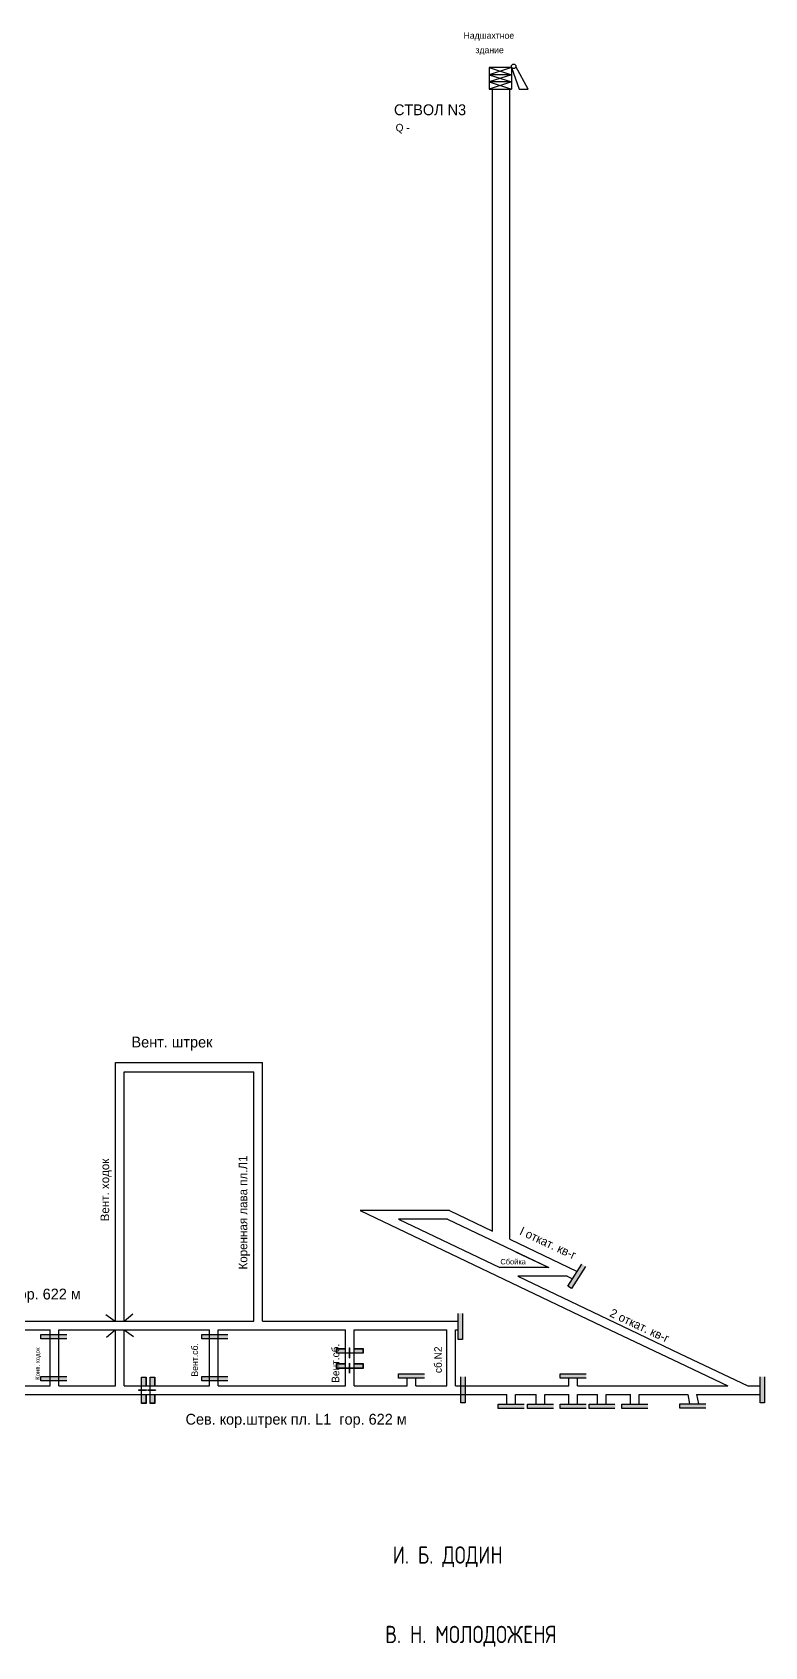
# Model space of a CAD drawing. Header units: millimetres. Extents: x -1214 to 290, y -473 to 386.
# Drawn here: x -49 to 290, y -424 to 322 of the extents above; entities that cross this region are included whole.
import ezdxf

# ---------------------------------------------------------------- set-up
doc = ezdxf.new("R2010")
doc.units = ezdxf.units.MM
doc.layers.add('Двери', color=7, linetype='Continuous')
doc.layers.add('Перемычки', color=7, linetype='Continuous')
doc.styles.add('ESKD', font='Eskdwin')

msp = doc.modelspace()

# ---------------------------------------------------------------- hatches: boundary and pattern name
h = msp.add_hatch(color=256)
h.paths.add_polyline_path([(98, -288.46), (98.15, -288.46), (98.15, -286.07), (98, -286.07)])
h.paths.add_polyline_path([(98, -290.75), (98.15, -290.75), (98.15, -288.56), (98, -288.56)])
h = msp.add_hatch(color=256)
h.paths.add_polyline_path([(98, -295.47), (98.15, -295.47), (98.15, -293.09), (98, -293.09)])
h.paths.add_polyline_path([(98, -297.77), (98.15, -297.77), (98.15, -295.57), (98, -295.57)])
at = {"layer": 'Двери'}
h = msp.add_hatch(color=256, dxfattribs=at)
h.paths.add_polyline_path([(96.14, -286.36), (92.04, -286.36), (92.04, -288.56), (96.14, -288.56), (96.14, -288.46), (92.14, -288.46), (92.14, -286.46), (96.14, -286.46)])
h.paths.add_polyline_path([(100.14, -288.46), (96.14, -288.46), (96.14, -288.56), (100.14, -288.56)])
h.paths.add_polyline_path([(104.24, -286.36), (100.14, -286.36), (100.14, -286.46), (104.14, -286.46), (104.14, -288.46), (100.14, -288.46), (100.14, -288.56), (104.24, -288.56)])
h = msp.add_hatch(color=3, dxfattribs=at)
h.paths.add_polyline_path([(92.14, -286.46), (92.14, -288.46), (96.14, -288.46), (96.14, -286.46)])
h.paths.add_polyline_path([(104.14, -288.46), (104.14, -286.46), (100.14, -286.46), (100.14, -288.46)])
h = msp.add_hatch(color=256, dxfattribs=at)
h.paths.add_polyline_path([(96.14, -293.37), (92.04, -293.37), (92.04, -295.57), (96.14, -295.57), (96.14, -295.47), (92.14, -295.47), (92.14, -293.47), (96.14, -293.47)])
h.paths.add_polyline_path([(100.14, -295.47), (96.14, -295.47), (96.14, -295.57), (100.14, -295.57)])
h.paths.add_polyline_path([(104.24, -293.37), (100.14, -293.37), (100.14, -293.47), (104.14, -293.47), (104.14, -295.47), (100.14, -295.47), (100.14, -295.57), (104.24, -295.57)])
h = msp.add_hatch(color=3, dxfattribs=at)
h.paths.add_polyline_path([(92.14, -293.47), (92.14, -295.47), (96.14, -295.47), (96.14, -293.47)])
h.paths.add_polyline_path([(104.14, -295.47), (104.14, -293.47), (100.14, -293.47), (100.14, -295.47)])
h = msp.add_hatch(color=256, dxfattribs=at)
h.paths.add_polyline_path([(3.95, -303.67), (3.95, -299.57), (1.75, -299.57), (1.75, -303.67), (1.85, -303.67), (1.85, -299.67), (3.85, -299.67), (3.85, -303.67)])
h.paths.add_polyline_path([(1.85, -307.67), (1.85, -303.67), (1.75, -303.67), (1.75, -307.67)])
h.paths.add_polyline_path([(3.95, -311.77), (3.95, -307.67), (3.85, -307.67), (3.85, -311.67), (1.85, -311.67), (1.85, -307.67), (1.75, -307.67), (1.75, -311.77)])
h = msp.add_hatch(color=3, dxfattribs=at)
h.paths.add_polyline_path([(3.85, -299.67), (1.85, -299.67), (1.85, -303.67), (3.85, -303.67)])
h.paths.add_polyline_path([(1.85, -311.67), (3.85, -311.67), (3.85, -307.67), (1.85, -307.67)])
h = msp.add_hatch(color=256, dxfattribs=at)
h.paths.add_polyline_path([(7.95, -303.67), (7.95, -299.57), (5.75, -299.57), (5.75, -303.67), (5.85, -303.67), (5.85, -299.67), (7.85, -299.67), (7.85, -303.67)])
h.paths.add_polyline_path([(5.85, -307.67), (5.85, -303.67), (5.75, -303.67), (5.75, -307.67)])
h.paths.add_polyline_path([(7.95, -311.77), (7.95, -307.67), (7.85, -307.67), (7.85, -311.67), (5.85, -311.67), (5.85, -307.67), (5.75, -307.67), (5.75, -311.77)])
h = msp.add_hatch(color=3, dxfattribs=at)
h.paths.add_polyline_path([(7.85, -299.67), (5.85, -299.67), (5.85, -303.67), (7.85, -303.67)])
h.paths.add_polyline_path([(5.85, -311.67), (7.85, -311.67), (7.85, -307.67), (5.85, -307.67)])
at = {"layer": 'Перемычки'}
h = msp.add_hatch(color=256, dxfattribs=at)
h.paths.add_polyline_path([(200.67, -258.74), (202.88, -255.29), (202.79, -255.23), (200.64, -258.6), (198.95, -257.52), (201.11, -254.15), (201.03, -254.1), (198.81, -257.55)])
h.paths.add_polyline_path([(202.79, -255.23), (202.88, -255.29), (207.25, -248.47), (205.39, -247.28), (201.03, -254.1), (201.11, -254.15), (205.42, -247.42), (207.11, -248.5)])
h = msp.add_hatch(color=3, dxfattribs=at)
h.paths.add_polyline_path([(198.95, -257.52), (200.64, -258.6), (202.79, -255.23), (201.11, -254.15)])
h.paths.add_polyline_path([(204.95, -251.86), (203.27, -250.79), (201.11, -254.15), (202.79, -255.23)])
h.paths.add_polyline_path([(204.95, -251.86), (207.11, -248.5), (205.42, -247.42), (203.27, -250.79)])
h = msp.add_hatch(color=256, dxfattribs=at)
h.paths.add_polyline_path([(150.4, -282.32), (150.4, -278.22), (150.3, -278.22), (150.3, -282.22), (148.3, -282.22), (148.3, -278.22), (148.2, -278.22), (148.2, -282.32)])
h.paths.add_polyline_path([(150.3, -278.22), (150.4, -278.22), (150.4, -270.12), (148.2, -270.12), (148.2, -278.22), (148.3, -278.22), (148.3, -270.22), (150.3, -270.22)])
h = msp.add_hatch(color=3, dxfattribs=at)
h.paths.add_polyline_path([(148.3, -282.22), (150.3, -282.22), (150.3, -278.22), (148.3, -278.22)])
h.paths.add_polyline_path([(150.3, -274.22), (148.3, -274.22), (148.3, -278.22), (150.3, -278.22)])
h.paths.add_polyline_path([(150.3, -274.22), (150.3, -270.22), (148.3, -270.22), (148.3, -274.22)])
h = msp.add_hatch(color=256, dxfattribs=at)
h.paths.add_polyline_path([(-44.81, -282.05), (-40.71, -282.05), (-40.71, -281.95), (-44.71, -281.95), (-44.71, -279.95), (-40.71, -279.95), (-40.71, -279.85), (-44.81, -279.85)])
h.paths.add_polyline_path([(-40.71, -281.95), (-40.71, -282.05), (-32.61, -282.05), (-32.61, -279.85), (-40.71, -279.85), (-40.71, -279.95), (-32.71, -279.95), (-32.71, -281.95)])
h = msp.add_hatch(color=3, dxfattribs=at)
h.paths.add_polyline_path([(-44.71, -279.95), (-44.71, -281.95), (-40.71, -281.95), (-40.71, -279.95)])
h.paths.add_polyline_path([(-36.71, -281.95), (-36.71, -279.95), (-40.71, -279.95), (-40.71, -281.95)])
h.paths.add_polyline_path([(-36.71, -281.95), (-32.71, -281.95), (-32.71, -279.95), (-36.71, -279.95)])
h = msp.add_hatch(color=256, dxfattribs=at)
h.paths.add_polyline_path([(29.58, -282.05), (33.68, -282.05), (33.68, -281.95), (29.68, -281.95), (29.68, -279.95), (33.68, -279.95), (33.68, -279.85), (29.58, -279.85)])
h.paths.add_polyline_path([(33.68, -281.95), (33.68, -282.05), (41.78, -282.05), (41.78, -279.85), (33.68, -279.85), (33.68, -279.95), (41.68, -279.95), (41.68, -281.95)])
h = msp.add_hatch(color=3, dxfattribs=at)
h.paths.add_polyline_path([(29.68, -279.95), (29.68, -281.95), (33.68, -281.95), (33.68, -279.95)])
h.paths.add_polyline_path([(37.68, -281.95), (37.68, -279.95), (33.68, -279.95), (33.68, -281.95)])
h.paths.add_polyline_path([(37.68, -281.95), (41.68, -281.95), (41.68, -279.95), (37.68, -279.95)])
h = msp.add_hatch(color=256, dxfattribs=at)
h.paths.add_polyline_path([(120.5, -300.1), (124.6, -300.1), (124.6, -300), (120.6, -300), (120.6, -298), (124.6, -298), (124.6, -297.9), (120.5, -297.9)])
h.paths.add_polyline_path([(124.6, -300), (124.6, -300.1), (132.7, -300.1), (132.7, -297.9), (124.6, -297.9), (124.6, -298), (132.6, -298), (132.6, -300)])
h = msp.add_hatch(color=3, dxfattribs=at)
h.paths.add_polyline_path([(120.6, -298), (120.6, -300), (124.6, -300), (124.6, -298)])
h.paths.add_polyline_path([(128.6, -300), (128.6, -298), (124.6, -298), (124.6, -300)])
h.paths.add_polyline_path([(128.6, -300), (132.6, -300), (132.6, -298), (128.6, -298)])
h = msp.add_hatch(color=256, dxfattribs=at)
h.paths.add_polyline_path([(195.36, -300.1), (199.46, -300.1), (199.46, -300), (195.46, -300), (195.46, -298), (199.46, -298), (199.46, -297.9), (195.36, -297.9)])
h.paths.add_polyline_path([(199.46, -300), (199.46, -300.1), (207.56, -300.1), (207.56, -297.9), (199.46, -297.9), (199.46, -298), (207.46, -298), (207.46, -300)])
h = msp.add_hatch(color=3, dxfattribs=at)
h.paths.add_polyline_path([(195.46, -298), (195.46, -300), (199.46, -300), (199.46, -298)])
h.paths.add_polyline_path([(203.46, -300), (203.46, -298), (199.46, -298), (199.46, -300)])
h.paths.add_polyline_path([(203.46, -300), (207.46, -300), (207.46, -298), (203.46, -298)])
h = msp.add_hatch(color=256, dxfattribs=at)
h.paths.add_polyline_path([(-44.81, -301.43), (-40.71, -301.43), (-40.71, -301.33), (-44.71, -301.33), (-44.71, -299.33), (-40.71, -299.33), (-40.71, -299.23), (-44.81, -299.23)])
h.paths.add_polyline_path([(-40.71, -301.33), (-40.71, -301.43), (-32.61, -301.43), (-32.61, -299.23), (-40.71, -299.23), (-40.71, -299.33), (-32.71, -299.33), (-32.71, -301.33)])
h = msp.add_hatch(color=3, dxfattribs=at)
h.paths.add_polyline_path([(-44.71, -299.33), (-44.71, -301.33), (-40.71, -301.33), (-40.71, -299.33)])
h.paths.add_polyline_path([(-36.71, -301.33), (-36.71, -299.33), (-40.71, -299.33), (-40.71, -301.33)])
h.paths.add_polyline_path([(-36.71, -301.33), (-32.71, -301.33), (-32.71, -299.33), (-36.71, -299.33)])
h = msp.add_hatch(color=256, dxfattribs=at)
h.paths.add_polyline_path([(29.58, -301.43), (33.68, -301.43), (33.68, -301.33), (29.68, -301.33), (29.68, -299.33), (33.68, -299.33), (33.68, -299.23), (29.58, -299.23)])
h.paths.add_polyline_path([(33.68, -301.33), (33.68, -301.43), (41.78, -301.43), (41.78, -299.23), (33.68, -299.23), (33.68, -299.33), (41.68, -299.33), (41.68, -301.33)])
h = msp.add_hatch(color=3, dxfattribs=at)
h.paths.add_polyline_path([(29.68, -299.33), (29.68, -301.33), (33.68, -301.33), (33.68, -299.33)])
h.paths.add_polyline_path([(37.68, -301.33), (37.68, -299.33), (33.68, -299.33), (33.68, -301.33)])
h.paths.add_polyline_path([(37.68, -301.33), (41.68, -301.33), (41.68, -299.33), (37.68, -299.33)])
h = msp.add_hatch(color=256, dxfattribs=at)
h.paths.add_polyline_path([(151.5, -311.62), (151.5, -307.52), (151.4, -307.52), (151.4, -311.52), (149.4, -311.52), (149.4, -307.52), (149.3, -307.52), (149.3, -311.62)])
h.paths.add_polyline_path([(151.4, -307.52), (151.5, -307.52), (151.5, -299.42), (149.3, -299.42), (149.3, -307.52), (149.4, -307.52), (149.4, -299.52), (151.4, -299.52)])
h = msp.add_hatch(color=3, dxfattribs=at)
h.paths.add_polyline_path([(149.4, -311.52), (151.4, -311.52), (151.4, -307.52), (149.4, -307.52)])
h.paths.add_polyline_path([(151.4, -303.52), (149.4, -303.52), (149.4, -307.52), (151.4, -307.52)])
h.paths.add_polyline_path([(151.4, -303.52), (151.4, -299.52), (149.4, -299.52), (149.4, -303.52)])
h = msp.add_hatch(color=256, dxfattribs=at)
h.paths.add_polyline_path([(289.97, -311.56), (289.97, -307.46), (289.87, -307.46), (289.87, -311.46), (287.87, -311.46), (287.87, -307.46), (287.77, -307.46), (287.77, -311.56)])
h.paths.add_polyline_path([(289.87, -307.46), (289.97, -307.46), (289.97, -299.36), (287.77, -299.36), (287.77, -307.46), (287.87, -307.46), (287.87, -299.46), (289.87, -299.46)])
h = msp.add_hatch(color=3, dxfattribs=at)
h.paths.add_polyline_path([(287.87, -311.46), (289.87, -311.46), (289.87, -307.46), (287.87, -307.46)])
h.paths.add_polyline_path([(289.87, -303.46), (287.87, -303.46), (287.87, -307.46), (289.87, -307.46)])
h.paths.add_polyline_path([(289.87, -303.46), (289.87, -299.46), (287.87, -299.46), (287.87, -303.46)])
h = msp.add_hatch(color=256, dxfattribs=at)
h.paths.add_polyline_path([(166.57, -314.2), (170.67, -314.2), (170.67, -314.1), (166.67, -314.1), (166.67, -312.1), (170.67, -312.1), (170.67, -312), (166.57, -312)])
h.paths.add_polyline_path([(170.67, -314.1), (170.67, -314.2), (178.77, -314.2), (178.77, -312), (170.67, -312), (170.67, -312.1), (178.67, -312.1), (178.67, -314.1)])
h = msp.add_hatch(color=3, dxfattribs=at)
h.paths.add_polyline_path([(166.67, -312.1), (166.67, -314.1), (170.67, -314.1), (170.67, -312.1)])
h.paths.add_polyline_path([(174.67, -314.1), (174.67, -312.1), (170.67, -312.1), (170.67, -314.1)])
h.paths.add_polyline_path([(174.67, -314.1), (178.67, -314.1), (178.67, -312.1), (174.67, -312.1)])
h = msp.add_hatch(color=256, dxfattribs=at)
h.paths.add_polyline_path([(180.26, -314.2), (184.36, -314.2), (184.36, -314.1), (180.36, -314.1), (180.36, -312.1), (184.36, -312.1), (184.36, -312), (180.26, -312)])
h.paths.add_polyline_path([(184.36, -314.1), (184.36, -314.2), (192.46, -314.2), (192.46, -312), (184.36, -312), (184.36, -312.1), (192.36, -312.1), (192.36, -314.1)])
h = msp.add_hatch(color=3, dxfattribs=at)
h.paths.add_polyline_path([(180.36, -312.1), (180.36, -314.1), (184.36, -314.1), (184.36, -312.1)])
h.paths.add_polyline_path([(188.36, -314.1), (188.36, -312.1), (184.36, -312.1), (184.36, -314.1)])
h.paths.add_polyline_path([(188.36, -314.1), (192.36, -314.1), (192.36, -312.1), (188.36, -312.1)])
h = msp.add_hatch(color=256, dxfattribs=at)
h.paths.add_polyline_path([(195.36, -314.2), (199.46, -314.2), (199.46, -314.1), (195.46, -314.1), (195.46, -312.1), (199.46, -312.1), (199.46, -312), (195.36, -312)])
h.paths.add_polyline_path([(199.46, -314.1), (199.46, -314.2), (207.56, -314.2), (207.56, -312), (199.46, -312), (199.46, -312.1), (207.46, -312.1), (207.46, -314.1)])
h = msp.add_hatch(color=3, dxfattribs=at)
h.paths.add_polyline_path([(195.46, -312.1), (195.46, -314.1), (199.46, -314.1), (199.46, -312.1)])
h.paths.add_polyline_path([(203.46, -314.1), (203.46, -312.1), (199.46, -312.1), (199.46, -314.1)])
h.paths.add_polyline_path([(203.46, -314.1), (207.46, -314.1), (207.46, -312.1), (203.46, -312.1)])
h = msp.add_hatch(color=256, dxfattribs=at)
h.paths.add_polyline_path([(208.63, -314.2), (212.73, -314.2), (212.73, -314.1), (208.73, -314.1), (208.73, -312.1), (212.73, -312.1), (212.73, -312), (208.63, -312)])
h.paths.add_polyline_path([(212.73, -314.1), (212.73, -314.2), (220.83, -314.2), (220.83, -312), (212.73, -312), (212.73, -312.1), (220.73, -312.1), (220.73, -314.1)])
h = msp.add_hatch(color=3, dxfattribs=at)
h.paths.add_polyline_path([(208.73, -312.1), (208.73, -314.1), (212.73, -314.1), (212.73, -312.1)])
h.paths.add_polyline_path([(216.73, -314.1), (216.73, -312.1), (212.73, -312.1), (212.73, -314.1)])
h.paths.add_polyline_path([(216.73, -314.1), (220.73, -314.1), (220.73, -312.1), (216.73, -312.1)])
h = msp.add_hatch(color=256, dxfattribs=at)
h.paths.add_polyline_path([(223.85, -314.2), (227.95, -314.2), (227.95, -314.1), (223.95, -314.1), (223.95, -312.1), (227.95, -312.1), (227.95, -312), (223.85, -312)])
h.paths.add_polyline_path([(227.95, -314.1), (227.95, -314.2), (236.05, -314.2), (236.05, -312), (227.95, -312), (227.95, -312.1), (235.95, -312.1), (235.95, -314.1)])
h = msp.add_hatch(color=3, dxfattribs=at)
h.paths.add_polyline_path([(223.95, -312.1), (223.95, -314.1), (227.95, -314.1), (227.95, -312.1)])
h.paths.add_polyline_path([(231.95, -314.1), (231.95, -312.1), (227.95, -312.1), (227.95, -314.1)])
h.paths.add_polyline_path([(231.95, -314.1), (235.95, -314.1), (235.95, -312.1), (231.95, -312.1)])
h = msp.add_hatch(color=256, dxfattribs=at)
h.paths.add_polyline_path([(250.67, -314.03), (254.77, -314.03), (254.77, -313.93), (250.77, -313.93), (250.77, -311.93), (254.77, -311.93), (254.77, -311.83), (250.67, -311.83)])
h.paths.add_polyline_path([(254.77, -313.93), (254.77, -314.03), (262.87, -314.03), (262.87, -311.83), (254.77, -311.83), (254.77, -311.93), (262.77, -311.93), (262.77, -313.93)])
h = msp.add_hatch(color=3, dxfattribs=at)
h.paths.add_polyline_path([(250.77, -311.93), (250.77, -313.93), (254.77, -313.93), (254.77, -311.93)])
h.paths.add_polyline_path([(258.77, -313.93), (258.77, -311.93), (254.77, -311.93), (254.77, -313.93)])
h.paths.add_polyline_path([(258.77, -313.93), (262.77, -313.93), (262.77, -311.93), (258.77, -311.93)])

# ---------------------------------------------------------------- linework, layer by layer
for p, q in [((180.6, 295.81), (174.91, 306.31)), ((172.87, 305.82), (162.61, 302.49)), ((162.61, 305.82), (172.87, 302.49)), ((172.87, 305.82), (162.61, 305.82)), ((162.61, 305.82), (162.61, 295.82)), ((162.61, 302.49), (172.87, 299.15)), ((172.87, 302.49), (162.61, 299.15)), ((172.87, 302.49), (162.61, 302.49)), ((172.87, 299.15), (162.61, 295.82)), ((162.61, 299.15), (172.87, 295.82)), ((172.87, 299.15), (162.61, 299.15)), ((172.87, 305.82), (176.42, 295.81)), ((172.87, 305.82), (172.87, 295.82)), ((162.61, 295.82), (172.87, 295.82)), ((162.61, 295.82), (162.61, 295.82)), ((164.04, -89.11), (164.04, 295.82)), ((172.04, -89.11), (172.04, 295.82)), ((176.42, 295.81), (180.6, 295.81)), ((164.04, -232.06), (164.04, -89.11)), ((172.04, -235.88), (172.04, -89.11)), ((-10.26, -273.69), (-10.26, -154.11)), ((-10.26, -154.11), (57.82, -154.11)), ((57.82, -273.69), (57.82, -154.11)), ((-6.26, -273.69), (-6.26, -158.42)), ((-6.26, -158.42), (53.82, -158.42)), ((53.82, -273.69), (53.82, -158.42)), ((102.91, -222.59), (218.42, -277.69)), ((144.19, -222.59), (102.91, -222.59)), ((144.19, -222.59), (164.04, -232.06)), ((120.58, -226.59), (167.47, -248.96)), ((143.29, -226.59), (120.58, -226.59)), ((143.29, -226.59), (190.18, -248.96)), ((172.04, -235.88), (203.27, -250.77)), ((175.08, -241.76), (190.18, -248.96)), ((190.18, -248.96), (167.47, -248.96)), ((198.56, -252.96), (175.86, -252.96)), ((175.86, -252.96), (227.72, -277.69)), ((198.56, -252.96), (201.1, -254.17)), ((-56.81, -273.69), (-6.26, -273.69)), ((-14.64, -270.58), (-10.31, -273.66)), ((-6.26, -273.69), (-2.19, -270.28)), ((-6.26, -273.69), (37.15, -273.69)), ((-6.26, -273.69), (-6.13, -273.69)), ((36.93, -273.69), (53.82, -273.69)), ((57.82, -273.69), (148.3, -273.69)), ((-56.81, -277.69), (-40.41, -277.69)), ((-40.42, -303.69), (-40.41, -277.69)), ((-36.42, -303.69), (-36.41, -277.69)), ((-36.41, -277.69), (-6.26, -277.69)), ((-14.38, -281.14), (-10.31, -277.72)), ((-10.26, -303.69), (-10.26, -277.69)), ((-6.28, -277.67), (-1.95, -280.75)), ((-6.26, -277.69), (-1.18, -277.69)), ((-6.26, -277.69), (14.58, -277.69)), ((-6.26, -303.69), (-6.26, -277.69)), ((-1.18, -277.69), (10.58, -277.69)), ((14.58, -277.69), (33.32, -277.69)), ((33.32, -303.69), (33.32, -277.69)), ((37.32, -303.69), (37.32, -277.69)), ((37.32, -277.69), (41.15, -277.69)), ((41.15, -277.69), (52.01, -277.69)), ((51.73, -277.69), (96.13, -277.69)), ((96.13, -303.69), (96.13, -277.69)), ((100.13, -303.69), (100.13, -277.69)), ((100.13, -277.69), (142.96, -277.69)), ((142.96, -303.69), (142.96, -277.69)), ((146.96, -303.69), (146.96, -277.68)), ((146.96, -277.68), (148.27, -277.68)), ((218.42, -277.69), (250.61, -293.04)), ((227.72, -277.69), (250.61, -288.61)), ((98, -286.07), (98.15, -286.07)), ((250.61, -288.61), (282.23, -303.69)), ((98, -293.46), (98.15, -293.46)), ((250.61, -293.04), (272.94, -303.69)), ((-56.81, -303.69), (-40.42, -303.69)), ((-36.42, -303.69), (-19.73, -303.69)), ((-21.26, -303.69), (-10.26, -303.69)), ((-6.26, -303.69), (10.58, -303.69)), ((-6.26, -303.69), (14.58, -303.69)), ((14.58, -303.69), (33.32, -303.69)), ((37.32, -303.69), (41.05, -303.69)), ((41.15, -303.69), (52.01, -303.69)), ((51.37, -303.69), (84.03, -303.69)), ((83.67, -303.69), (94.27, -303.69)), ((93.41, -303.69), (93.45, -303.69)), ((93.45, -303.69), (96.13, -303.69)), ((100.13, -303.69), (124.6, -303.69)), ((124.6, -303.69), (124.6, -300)), ((128.6, -303.69), (128.6, -300)), ((128.6, -303.69), (142.96, -303.69)), ((146.96, -303.69), (199.46, -303.69)), ((199.46, -303.69), (199.46, -300)), ((203.46, -303.69), (203.46, -300)), ((203.46, -303.69), (239.03, -303.69)), ((239.03, -303.69), (250.61, -303.69)), ((250.61, -303.69), (272.94, -303.69)), ((271.88, -303.69), (272.94, -303.69)), ((282.23, -303.69), (287.87, -303.69)), ((-56.81, -307.69), (14.58, -307.69)), ((14.58, -307.69), (41.15, -307.69)), ((41.15, -307.69), (163.04, -307.69)), ((163.04, -307.69), (170.67, -307.69)), ((170.67, -312.1), (170.67, -307.69)), ((174.67, -312.1), (174.67, -307.69)), ((174.67, -307.69), (184.36, -307.69)), ((184.36, -312.1), (184.36, -307.69)), ((188.36, -312.1), (188.36, -307.69)), ((188.36, -307.69), (199.46, -307.69)), ((199.46, -312.1), (199.46, -307.69)), ((203.46, -312.1), (203.46, -307.69)), ((203.46, -307.69), (212.73, -307.69)), ((212.73, -312.1), (212.73, -307.69)), ((216.73, -312.1), (216.73, -307.69)), ((216.73, -307.69), (227.93, -307.69)), ((227.93, -312.1), (227.93, -307.69)), ((231.93, -312.1), (231.93, -307.69)), ((231.93, -307.69), (238.64, -307.69)), ((235.75, -307.69), (250.61, -307.69)), ((250.61, -307.69), (252.61, -307.69)), ((252.61, -307.69), (254.42, -307.69)), ((254.42, -307.69), (255.26, -311.93)), ((258.5, -307.69), (259.33, -311.93)), ((258.5, -307.69), (266.49, -307.69)), ((266.49, -307.69), (287.87, -307.69))]:
    msp.add_line(p, q)
msp.add_circle((173.87, 306.34), 1.04)
at = {"layer": 'Двери'}
for p, q in [((98, -290.75), (98, -286.07)), ((98, -290.75), (98.15, -290.75)), ((98.15, -290.75), (98.15, -286.07)), ((98, -297.77), (98, -293.09)), ((98.15, -297.76), (98.15, -293.09)), ((0.42, -305.46), (4.08, -305.46)), ((0.42, -305.46), (4.08, -305.46)), ((0.42, -305.46), (4.08, -305.46)), ((0.42, -305.46), (4.08, -305.46)), ((0.42, -305.46), (0.42, -305.6)), ((0.42, -305.47), (4.08, -305.47)), ((0.42, -305.48), (4.08, -305.48)), ((0.42, -305.49), (4.08, -305.49)), ((0.42, -305.5), (4.08, -305.5)), ((0.42, -305.51), (4.08, -305.51)), ((0.42, -305.52), (4.08, -305.52)), ((0.42, -305.53), (4.08, -305.53)), ((0.42, -305.54), (4.08, -305.54)), ((0.42, -305.55), (4.08, -305.55)), ((0.42, -305.56), (4.08, -305.56)), ((0.42, -305.57), (4.08, -305.57)), ((0.42, -305.58), (4.08, -305.58)), ((0.42, -305.59), (4.08, -305.59)), ((0.42, -305.6), (4.08, -305.6)), ((4.08, -305.46), (4.08, -305.6)), ((4.69, -305.46), (8.35, -305.46)), ((4.69, -305.46), (4.69, -305.6)), ((4.69, -305.46), (8.35, -305.46)), ((4.69, -305.46), (8.35, -305.46)), ((4.69, -305.46), (8.35, -305.46)), ((4.69, -305.47), (8.35, -305.47)), ((4.69, -305.48), (8.35, -305.48)), ((4.69, -305.49), (8.35, -305.49)), ((4.69, -305.5), (8.35, -305.5)), ((4.69, -305.51), (8.35, -305.51)), ((4.69, -305.52), (8.35, -305.52)), ((4.69, -305.53), (8.35, -305.53)), ((4.69, -305.54), (8.35, -305.54)), ((4.69, -305.55), (8.35, -305.55)), ((4.69, -305.56), (8.35, -305.56)), ((4.69, -305.57), (8.35, -305.57)), ((4.69, -305.58), (8.35, -305.58)), ((4.69, -305.59), (8.35, -305.59)), ((4.69, -305.6), (8.35, -305.6)), ((8.35, -305.46), (8.35, -305.6))]:
    msp.add_line(p, q, dxfattribs=at)
for points in [[(100.14, -286.36), (104.24, -286.36), (104.24, -288.56), (92.04, -288.56), (92.04, -286.36), (96.14, -286.36)], [(100.14, -286.46), (104.14, -286.46), (104.14, -288.46), (92.14, -288.46), (92.14, -286.46), (96.14, -286.46)], [(100.14, -293.37), (104.24, -293.37), (104.24, -295.57), (92.04, -295.57), (92.04, -293.37), (96.14, -293.37)], [(100.14, -293.47), (104.14, -293.47), (104.14, -295.47), (92.14, -295.47), (92.14, -293.47), (96.14, -293.47)], [(3.95, -307.67), (3.95, -311.77), (1.75, -311.77), (1.75, -299.57), (3.95, -299.57), (3.95, -303.67)], [(3.85, -307.67), (3.85, -311.67), (1.85, -311.67), (1.85, -299.67), (3.85, -299.67), (3.85, -303.67)], [(7.95, -307.67), (7.95, -311.77), (5.75, -311.77), (5.75, -299.57), (7.95, -299.57), (7.95, -303.67)], [(7.85, -307.67), (7.85, -311.67), (5.85, -311.67), (5.85, -299.67), (7.85, -299.67), (7.85, -303.67)]]:
    msp.add_lwpolyline(points, dxfattribs=at)
at = {"layer": 'Перемычки'}
for points in [[(207.11, -248.5), (200.64, -258.6), (198.95, -257.52), (205.42, -247.42)], [(150.3, -270.22), (150.3, -282.22), (148.3, -282.22), (148.3, -270.22)], [(-32.71, -281.95), (-44.71, -281.95), (-44.71, -279.95), (-32.71, -279.95)], [(41.68, -281.95), (29.68, -281.95), (29.68, -279.95), (41.68, -279.95)], [(132.6, -300), (120.6, -300), (120.6, -298), (132.6, -298)], [(207.46, -300), (195.46, -300), (195.46, -298), (207.46, -298)], [(-32.71, -301.33), (-44.71, -301.33), (-44.71, -299.33), (-32.71, -299.33)], [(41.68, -301.33), (29.68, -301.33), (29.68, -299.33), (41.68, -299.33)], [(151.4, -299.52), (151.4, -311.52), (149.4, -311.52), (149.4, -299.52)], [(289.87, -299.46), (289.87, -311.46), (287.87, -311.46), (287.87, -299.46)], [(178.67, -314.1), (166.67, -314.1), (166.67, -312.1), (178.67, -312.1)], [(192.36, -314.1), (180.36, -314.1), (180.36, -312.1), (192.36, -312.1)], [(207.46, -314.1), (195.46, -314.1), (195.46, -312.1), (207.46, -312.1)], [(220.73, -314.1), (208.73, -314.1), (208.73, -312.1), (220.73, -312.1)], [(235.95, -314.1), (223.95, -314.1), (223.95, -312.1), (235.95, -312.1)], [(262.77, -313.93), (250.77, -313.93), (250.77, -311.93), (262.77, -311.93)]]:
    msp.add_lwpolyline(points, dxfattribs=at)

# ---------------------------------------------------------------- texts
for s, height, p in [('Надшахтное', 3, (150.7, 319.1)), ('здание', 3, (156.22, 312.43)), ('СТВОЛ N3', 5, (118.54, 283.77)), ('Q - ', 3.5, (119.31, 276.26)), ('Вент. штрек', 5, (-2.82, -147.2)), ('Сбойка', 2.5, (167.75, -247.48)), ('Сев. групп. штрек пл. L1 гор. 622 м', 5, (-134.92, -263.69)), ('Сев. кор.штрек пл. L1  гор. 622 м', 5, (22.17, -321.55))]:
    msp.add_text(s, height=height).set_placement(p)
for s, height, rotation, p in [('Вент. ходок', 4, 90, (-13.15, -227.59)), ('Коренная лава пл.Л1', 4, 90, (50.71, -249.82)), ('I откат. кв-г', 4, 335, (176.26, -233.49)), ('2 откат. кв-г', 4, 335, (217.91, -271.34)), ('Конв. ходок', 2, 90, (-45.25, -300.85)), ('Вент.сб.', 3, 90, (27.9, -299.35)), ('Вент.сб.', 3.5, 90, (93.25, -302.25)), ('сб.N2', 3.5, 90, (140.65, -297.73))]:
    msp.add_text(s, height=height, rotation=rotation).set_placement(p)
at = {"color": 0, "style": 'ESKD'}
msp.add_text('И. Б. ДОДИН', height=8, dxfattribs=at).set_placement((117.94, -385.83))
at = {"style": 'ESKD'}
msp.add_text('В. Н. МОЛОДОЖЕНЯ', height=8, dxfattribs=at).set_placement((114.53, -422.57))

doc.saveas('drawing.dxf')
